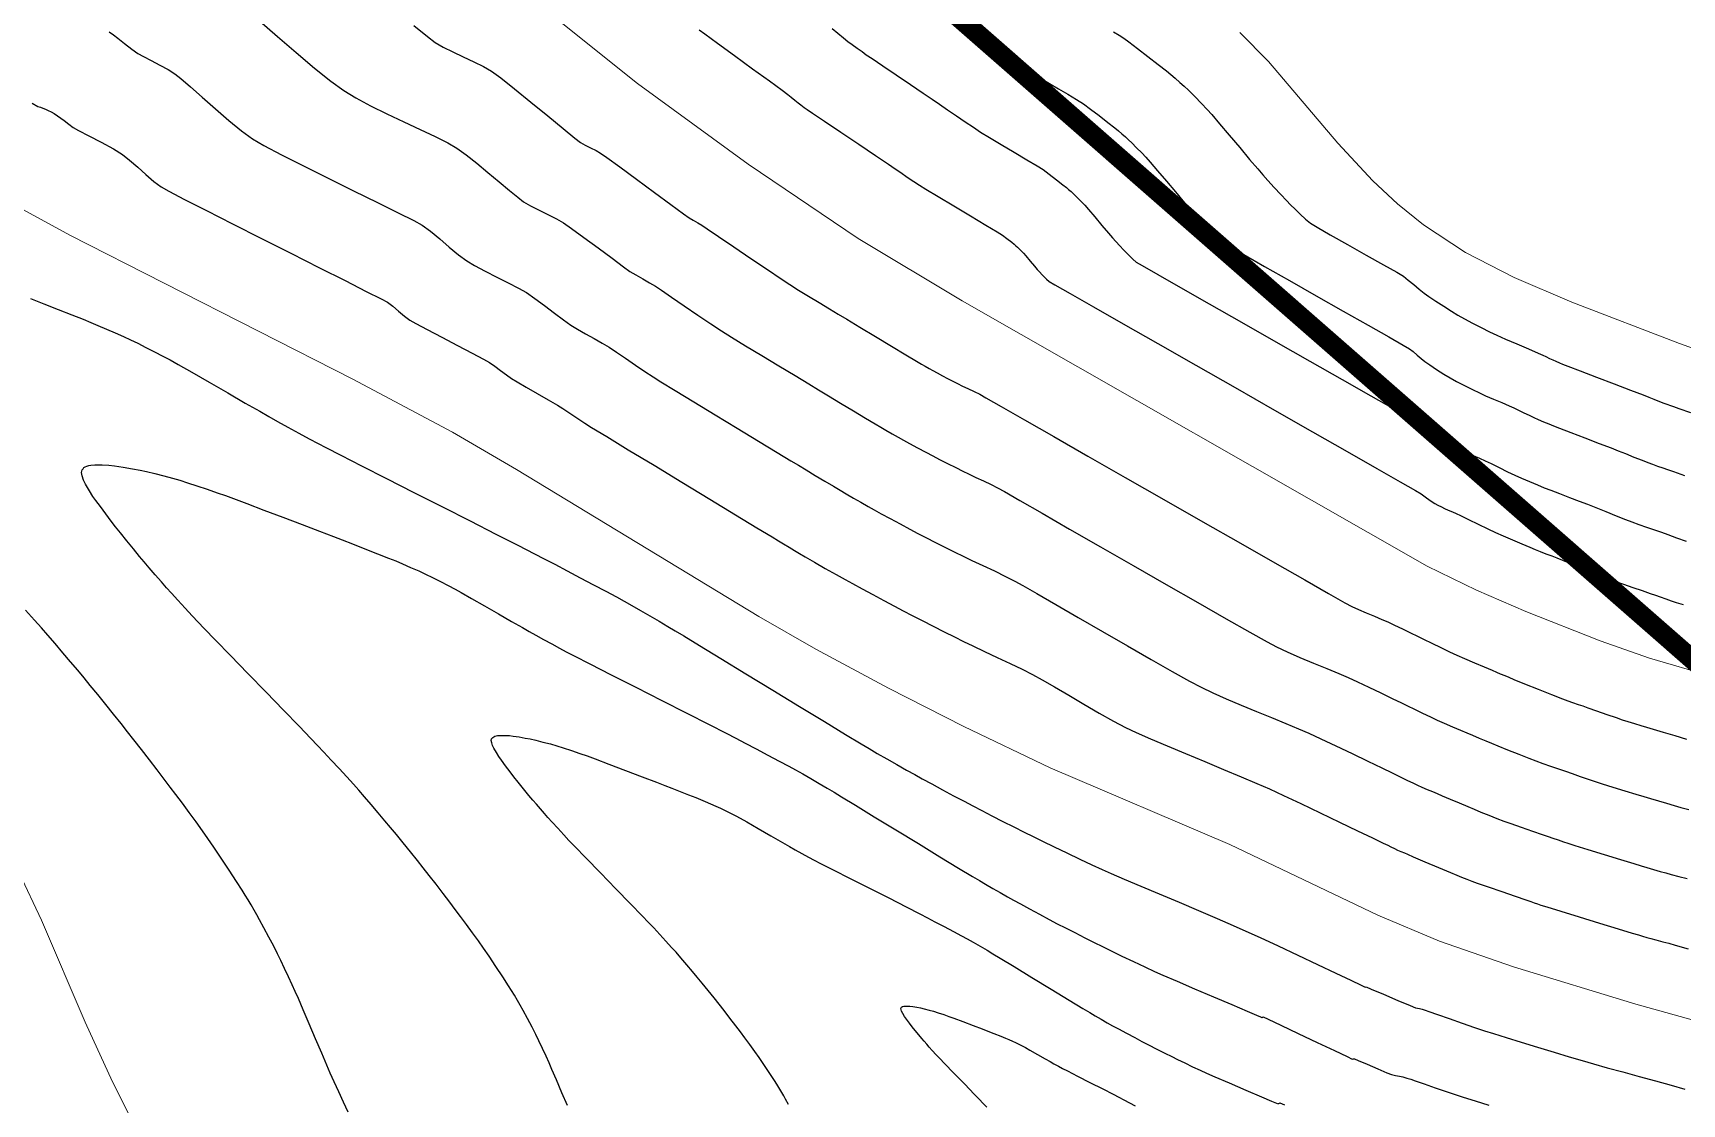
# Model space of a CAD drawing. Extents: x 27 to 849, y 0 to 853.
# Drawn here: x 577.4 to 661, y 592.7 to 647 of the extents above; entities that cross this region are included whole.
import ezdxf

# ---------------------------------------------------------------- set-up
doc = ezdxf.new("R2010")
doc.units = 0
doc.header["$LTSCALE"] = 2
for name, color, linetype in [('ARQ - PORTAS E ESQUADRIAS 1-50', 2, 'Continuous'), ('Curva 1 m', 5, 'Continuous'), ('Curva Mestra', 1, 'Continuous')]:
    doc.layers.add(name, color=color, linetype=linetype)

msp = doc.modelspace()

# ---------------------------------------------------------------- linework, layer by layer
at = {"layer": 'ARQ - PORTAS E ESQUADRIAS 1-50', "const_width": 1}
msp.add_lwpolyline([(619.662, 64.962), (532.953, 53.734), (488.222, 57.382), (464.071, 66.688), (452.245, 74.702), (148.786, 382.232), (76.606, 469.903), (65.463, 493.563), (62.139, 582.817), (440.601, 808.535), (802.504, 491.862), (619.662, 64.962)], close=True, dxfattribs=at)
at = {"layer": 'Curva 1 m', "linetype": 'Continuous', "lineweight": -3}
for points, elevation in [([(588.917, 647.594), (589.822, 646.804), (590.778, 645.981), (591.709, 645.198), (592.537, 644.533), (593.185, 644.059), (593.799, 643.69), (594.543, 643.295), (595.367, 642.887), (596.22, 642.481), (597.052, 642.09), (597.811, 641.727), (598.449, 641.405), (598.914, 641.14), (599.379, 640.811), (599.918, 640.388), (600.491, 639.917), (601.057, 639.44), (601.573, 639.004), (602.001, 638.653), (602.297, 638.43), (602.652, 638.222), (603.079, 638.002), (603.529, 637.779), (603.958, 637.562), (604.317, 637.359), (604.721, 637.08), (605.343, 636.627), (606.066, 636.091), (606.774, 635.564), (607.35, 635.137), (607.68, 634.902), (607.976, 634.722), (608.327, 634.522), (608.679, 634.325), (608.977, 634.148), (609.279, 633.948), (609.793, 633.598), (610.436, 633.158), (611.125, 632.688), (611.78, 632.247), (612.318, 631.894), (612.83, 631.573), (613.539, 631.138), (614.365, 630.637), (615.226, 630.116), (616.044, 629.624), (616.737, 629.207), (617.226, 628.912), (617.731, 628.607), (618.351, 628.233), (619.006, 627.839), (619.617, 627.471), (620.104, 627.18), (620.386, 627.012), (620.651, 626.858), (620.962, 626.68), (621.273, 626.503), (621.541, 626.353), (621.846, 626.185), (622.246, 625.969), (622.662, 625.746), (623.015, 625.559), (623.363, 625.379), (623.773, 625.17), (624.186, 624.962), (624.541, 624.785), (624.836, 624.644), (625.202, 624.472), (625.595, 624.288), (625.973, 624.108), (626.291, 623.948), (626.648, 623.748), (627.432, 623.3), (628.561, 622.653), (629.95, 621.855), (631.517, 620.955), (633.178, 620.002), (634.848, 619.044), (636.445, 618.13), (637.885, 617.308), (639.085, 616.628), (639.96, 616.137), (640.428, 615.884), (640.968, 615.632), (641.611, 615.354), (642.298, 615.067), (642.974, 614.789), (643.583, 614.538), (644.067, 614.328), (644.541, 614.11), (645.114, 613.84), (645.719, 613.551), (646.29, 613.277), (646.762, 613.049), (647.067, 612.902), (647.415, 612.733), (647.819, 612.534), (648.223, 612.337), (648.568, 612.174), (648.922, 612.018), (649.341, 611.839), (649.749, 611.667), (650.068, 611.533), (650.357, 611.41), (650.692, 611.266), (651.028, 611.124), (651.318, 611.003), (651.642, 610.871), (652.14, 610.671), (652.701, 610.448), (653.214, 610.245), (653.568, 610.109), (653.913, 609.985), (654.317, 609.846), (654.721, 609.709), (655.068, 609.59), (655.414, 609.468), (655.817, 609.325), (656.22, 609.184), (656.568, 609.066), (656.932, 608.951), (657.469, 608.785), (658.071, 608.601), (658.631, 608.431), (659.041, 608.308), (659.38, 608.206), (659.772, 608.089), (660.183, 607.968), (660.576, 607.854), (660.916, 607.758), (661.324, 607.649)], 43), ([(596.732, 647.356), (597.419, 646.796), (597.807, 646.5), (598.216, 646.261), (598.706, 646.016), (599.237, 645.768), (599.769, 645.52), (600.261, 645.276), (600.672, 645.04), (601.134, 644.704), (601.835, 644.151), (602.668, 643.477), (603.526, 642.774), (604.303, 642.136), (604.89, 641.657), (605.182, 641.428), (605.411, 641.297), (605.686, 641.158), (605.962, 641.021), (606.192, 640.892), (606.513, 640.666), (607.165, 640.191), (608.013, 639.57), (608.922, 638.901), (609.759, 638.285), (610.389, 637.824), (610.676, 637.616), (610.881, 637.494), (611.119, 637.36), (611.325, 637.239), (611.591, 637.061), (612.169, 636.669), (612.946, 636.142), (613.809, 635.556), (614.644, 634.991), (615.339, 634.525), (615.779, 634.234), (616.219, 633.958), (616.733, 633.645), (617.272, 633.32), (617.789, 633.01), (618.233, 632.743), (618.665, 632.483), (619.328, 632.083), (620.118, 631.608), (620.93, 631.12), (621.658, 630.682), (622.199, 630.358), (622.446, 630.21), (622.629, 630.104), (622.839, 629.984), (623.024, 629.88), (623.24, 629.762), (623.516, 629.613), (623.761, 629.483), (624.001, 629.36), (624.279, 629.218), (624.524, 629.096), (624.79, 628.97), (625.116, 628.817), (625.399, 628.678), (625.709, 628.502), (626.49, 628.057), (627.664, 627.386), (629.153, 626.535), (630.879, 625.548), (632.765, 624.47), (634.732, 623.345), (636.703, 622.218), (638.599, 621.135), (640.344, 620.139), (641.859, 619.275), (643.066, 618.589), (643.888, 618.124), (644.247, 617.926), (644.578, 617.772), (644.975, 617.603), (645.388, 617.433), (645.768, 617.276), (646.067, 617.148), (646.415, 616.987), (646.818, 616.795), (647.221, 616.601), (647.567, 616.435), (647.877, 616.283), (648.292, 616.08), (648.751, 615.854), (649.196, 615.639), (649.568, 615.464), (649.962, 615.29), (650.452, 615.08), (650.944, 614.871), (651.347, 614.702), (651.568, 614.609), (651.767, 614.524), (651.993, 614.428), (652.193, 614.344), (652.459, 614.237), (653.001, 614.021), (653.681, 613.75), (654.364, 613.478), (654.913, 613.261), (655.193, 613.151), (655.431, 613.067), (655.704, 612.974), (655.943, 612.892), (656.196, 612.803), (656.639, 612.647), (657.155, 612.466), (657.628, 612.301), (657.943, 612.193), (658.228, 612.103), (658.56, 612.001), (658.893, 611.9), (659.18, 611.814), (659.502, 611.718), (660.01, 611.567), (660.606, 611.39), (661.194, 611.219)], 44), ([(581.301, 647.035), (581.526, 646.882), (581.746, 646.713), (582.08, 646.448), (582.444, 646.165), (582.757, 645.942), (583.039, 645.779), (583.431, 645.575), (583.869, 645.35), (584.29, 645.123), (584.632, 644.915), (584.937, 644.671), (585.418, 644.253), (586.019, 643.719), (586.687, 643.13), (587.37, 642.544), (588.013, 642.02), (588.563, 641.619), (589.134, 641.285), (590.03, 640.811), (591.151, 640.242), (592.401, 639.62), (593.681, 638.989), (594.894, 638.392), (595.943, 637.873), (596.729, 637.474), (597.156, 637.239), (597.576, 636.932), (598.044, 636.545), (598.526, 636.131), (598.993, 635.742), (599.411, 635.433), (599.815, 635.195), (600.343, 634.916), (600.932, 634.618), (601.52, 634.322), (602.044, 634.051), (602.441, 633.825), (602.866, 633.536), (603.356, 633.174), (603.857, 632.792), (604.317, 632.445), (604.683, 632.187), (605.029, 631.974), (605.438, 631.739), (605.869, 631.498), (606.28, 631.265), (606.629, 631.057), (606.998, 630.815), (607.459, 630.501), (607.959, 630.158), (608.442, 629.828), (608.857, 629.554), (609.249, 629.31), (609.964, 628.873), (610.909, 628.298), (611.99, 627.641), (613.117, 626.958), (614.195, 626.305), (615.133, 625.737), (615.839, 625.311), (616.219, 625.081), (616.609, 624.845), (617.07, 624.566), (617.547, 624.279), (617.984, 624.017), (618.325, 623.814), (618.637, 623.633), (619, 623.425), (619.38, 623.208), (619.744, 623.002), (620.058, 622.825), (620.41, 622.632), (620.867, 622.384), (621.369, 622.114), (621.857, 621.853), (622.27, 621.635), (622.677, 621.424), (623.155, 621.179), (623.659, 620.924), (624.142, 620.681), (624.558, 620.474), (625.001, 620.262), (625.55, 620.005), (626.14, 619.729), (626.706, 619.458), (627.184, 619.219), (627.577, 619), (628.292, 618.589), (629.255, 618.032), (630.391, 617.373), (631.623, 616.659), (632.878, 615.935), (634.079, 615.246), (635.151, 614.637), (636.019, 614.154), (636.608, 613.843), (637.199, 613.563), (637.888, 613.258), (638.638, 612.939), (639.414, 612.617), (640.181, 612.302), (640.903, 612.005), (641.543, 611.737), (642.067, 611.509), (642.683, 611.225), (643.442, 610.869), (644.262, 610.478), (645.065, 610.094), (645.77, 609.754), (646.297, 609.5), (646.567, 609.37), (646.799, 609.256), (647.069, 609.124), (647.338, 608.993), (647.568, 608.884), (647.798, 608.783), (648.067, 608.668), (648.336, 608.554), (648.568, 608.457), (648.827, 608.346), (649.229, 608.175), (649.688, 607.98), (650.121, 607.797), (650.443, 607.662), (650.788, 607.521), (651.191, 607.359), (651.594, 607.199), (651.943, 607.066), (652.306, 606.936), (652.832, 606.754), (653.402, 606.559), (653.895, 606.39), (654.193, 606.288), (654.424, 606.206), (654.692, 606.111), (654.961, 606.017), (655.193, 605.938), (655.538, 605.831), (656.2, 605.627), (657.024, 605.374), (657.853, 605.121), (658.531, 604.914), (658.903, 604.801), (659.191, 604.715), (659.527, 604.615), (659.863, 604.517), (660.153, 604.434), (660.425, 604.362), (660.802, 604.264), (661.226, 604.155)], 42), ([(611.193, 647.144), (611.478, 646.932), (612.118, 646.463), (612.971, 645.841), (613.896, 645.167), (614.75, 644.545), (615.391, 644.078), (615.677, 643.868), (615.848, 643.729), (616.04, 643.568), (616.198, 643.44), (616.344, 643.331), (616.514, 643.21), (616.663, 643.105), (616.932, 642.922), (617.544, 642.509), (618.366, 641.955), (619.267, 641.347), (620.114, 640.776), (620.775, 640.33), (621.118, 640.099), (621.4, 639.905), (621.728, 639.679), (622.057, 639.455), (622.342, 639.266), (622.672, 639.064), (623.294, 638.69), (624.088, 638.215), (624.932, 637.71), (625.706, 637.247), (626.287, 636.898), (626.555, 636.733), (626.775, 636.57), (627.018, 636.381), (627.149, 636.276), (627.234, 636.202), (627.318, 636.126), (627.447, 635.999), (627.611, 635.833), (627.739, 635.684), (627.955, 635.427), (628.175, 635.166), (628.313, 635.005), (628.431, 634.875), (628.567, 634.729), (628.666, 634.625), (628.788, 634.504), (628.916, 634.392), (629.203, 634.226), (629.979, 633.782), (631.162, 633.106), (632.672, 632.245), (634.425, 631.246), (636.342, 630.153), (638.34, 629.014), (640.338, 627.876), (642.254, 626.783), (644.008, 625.784), (645.517, 624.923), (646.701, 624.248), (647.477, 623.805), (647.764, 623.639), (647.896, 623.534), (648.027, 623.426), (648.144, 623.345), (648.308, 623.237), (648.455, 623.146), (648.605, 623.064), (648.786, 622.972), (648.947, 622.893), (649.123, 622.816), (649.34, 622.724), (649.53, 622.642), (649.747, 622.537), (650.149, 622.339), (650.643, 622.096), (651.136, 621.858), (651.531, 621.671), (651.914, 621.501), (652.38, 621.3), (652.854, 621.098), (653.263, 620.927), (653.531, 620.816), (653.783, 620.717), (654.077, 620.605), (654.372, 620.493), (654.625, 620.396), (654.911, 620.282), (655.414, 620.081), (656.035, 619.832), (656.677, 619.575), (657.239, 619.353), (657.625, 619.204), (658.009, 619.065), (658.477, 618.901), (658.952, 618.737), (659.36, 618.597), (659.625, 618.505), (659.867, 618.418), (660.147, 618.316), (660.429, 618.216), (660.672, 618.133), (661.027, 618.026)], 46), ([(617.929, 647.205), (618.217, 646.965), (618.497, 646.731), (618.722, 646.55), (618.935, 646.391), (619.185, 646.21), (619.437, 646.031), (619.654, 645.878), (619.943, 645.681), (620.487, 645.314), (621.174, 644.852), (621.894, 644.366), (622.538, 643.933), (622.995, 643.624), (623.357, 643.376), (623.773, 643.09), (624.215, 642.784), (624.659, 642.481), (625.078, 642.198), (625.444, 641.958), (625.886, 641.685), (626.485, 641.326), (627.15, 640.933), (627.786, 640.556), (628.301, 640.248), (628.604, 640.058), (628.915, 639.832), (629.287, 639.546), (629.614, 639.288), (629.793, 639.144), (629.902, 639.051), (630.024, 638.942), (630.13, 638.845), (630.287, 638.692), (630.516, 638.464), (630.715, 638.258), (630.901, 638.043), (631.221, 637.664), (631.589, 637.227), (631.918, 636.838), (632.12, 636.602), (632.29, 636.414), (632.494, 636.193), (632.688, 635.986), (632.827, 635.842), (632.981, 635.688), (633.16, 635.516), (633.326, 635.375), (633.632, 635.196), (634.413, 634.748), (635.575, 634.084), (637.023, 633.26), (638.66, 632.327), (640.393, 631.341), (642.126, 630.355), (643.764, 629.423), (645.211, 628.599), (646.373, 627.936), (647.156, 627.489), (647.462, 627.311), (647.632, 627.179), (647.82, 627.02), (647.988, 626.885), (648.15, 626.772), (648.383, 626.616), (648.632, 626.455), (648.844, 626.325), (649.06, 626.206), (649.324, 626.068), (649.594, 625.932), (649.827, 625.82), (650.078, 625.708), (650.395, 625.574), (650.719, 625.437), (650.994, 625.316), (651.302, 625.168), (651.711, 624.967), (652.137, 624.758), (652.495, 624.588), (652.839, 624.435), (653.242, 624.261), (653.646, 624.091), (653.995, 623.947), (654.321, 623.819), (654.771, 623.646), (655.277, 623.454), (655.769, 623.267), (656.181, 623.108), (656.601, 622.942), (657.11, 622.737), (657.636, 622.527), (658.101, 622.341), (658.431, 622.213), (658.777, 622.089), (659.18, 621.948), (659.584, 621.81), (659.931, 621.689), (660.255, 621.573), (660.699, 621.413), (661.19, 621.236)], 47), ([(624.872, 647.149), (625.233, 646.903), (625.763, 646.54), (626.393, 646.108), (627.055, 645.655), (627.68, 645.23), (628.2, 644.879), (628.546, 644.65), (628.929, 644.415), (629.383, 644.149), (629.856, 643.873), (630.296, 643.611), (630.652, 643.384), (631.014, 643.123), (631.454, 642.789), (631.891, 642.448), (632.245, 642.167), (632.436, 642.013), (632.6, 641.873), (632.783, 641.709), (632.942, 641.563), (633.103, 641.408), (633.346, 641.168), (633.606, 640.906), (633.82, 640.683), (634.034, 640.436), (634.404, 640), (634.854, 639.466), (635.308, 638.926), (635.691, 638.474), (635.927, 638.199), (636.181, 637.917), (636.488, 637.586), (636.779, 637.276), (636.987, 637.06), (637.155, 636.891), (637.352, 636.697), (637.554, 636.51), (637.736, 636.359), (638.047, 636.174), (638.778, 635.753), (639.826, 635.156), (641.083, 634.441), (642.446, 633.668), (643.809, 632.895), (645.067, 632.181), (646.115, 631.585), (646.848, 631.166), (647.16, 630.983), (647.347, 630.842), (647.556, 630.666), (647.765, 630.489), (647.949, 630.344), (648.192, 630.174), (648.541, 629.941), (648.914, 629.699), (649.233, 629.503), (649.556, 629.325), (649.953, 629.118), (650.358, 628.915), (650.708, 628.746), (651.017, 628.607), (651.418, 628.434), (651.84, 628.255), (652.21, 628.098), (652.457, 627.991), (652.69, 627.88), (652.96, 627.747), (653.228, 627.614), (653.458, 627.505), (653.688, 627.403), (653.956, 627.287), (654.226, 627.174), (654.458, 627.078), (654.766, 626.958), (655.339, 626.738), (656.049, 626.466), (656.769, 626.191), (657.375, 625.959), (657.738, 625.819), (658.104, 625.674), (658.539, 625.499), (658.949, 625.336), (659.238, 625.223), (659.469, 625.14), (659.737, 625.046), (660.007, 624.954), (660.238, 624.873), (660.54, 624.766), (661.098, 624.566)], 48), ([(632.177, 647.029), (632.461, 646.861), (632.701, 646.709), (632.958, 646.52), (633.397, 646.187), (633.922, 645.784), (634.441, 645.382), (634.858, 645.057), (635.08, 644.881), (635.298, 644.694), (635.542, 644.476), (635.754, 644.282), (635.968, 644.074), (636.293, 643.755), (636.64, 643.405), (636.924, 643.108), (637.155, 642.844), (637.548, 642.382), (638.04, 641.798), (638.568, 641.171), (639.068, 640.576), (639.478, 640.092), (639.734, 639.796), (639.997, 639.504), (640.316, 639.157), (640.644, 638.804), (640.937, 638.494), (641.147, 638.277), (641.371, 638.053), (641.634, 637.794), (641.903, 637.544), (642.146, 637.343), (642.483, 637.137), (643.155, 636.752), (644.029, 636.259), (644.97, 635.731), (645.845, 635.239), (646.519, 634.857), (646.858, 634.655), (647.107, 634.466), (647.386, 634.232), (647.665, 633.997), (647.91, 633.802), (648.155, 633.631), (648.503, 633.395), (648.9, 633.134), (649.291, 632.883), (649.622, 632.682), (649.956, 632.496), (650.364, 632.281), (650.802, 632.057), (651.224, 631.847), (651.588, 631.672), (652.022, 631.476), (652.6, 631.227), (653.195, 630.974), (653.678, 630.769), (653.921, 630.665), (654.081, 630.588), (654.263, 630.498), (654.421, 630.422), (654.58, 630.352), (654.761, 630.275), (654.921, 630.209), (655.195, 630.103), (655.812, 629.866), (656.636, 629.55), (657.532, 629.207), (658.364, 628.888), (658.997, 628.645), (659.295, 628.53), (659.549, 628.429), (659.836, 628.314), (660.045, 628.232), (660.204, 628.175), (660.386, 628.113), (660.545, 628.058), (660.81, 627.963), (661.405, 627.752)], 49), ([(577.41, 643.42), (577.693, 643.258), (577.819, 643.213), (577.945, 643.17), (578.077, 643.115), (578.214, 643.054), (578.357, 642.979), (578.513, 642.891), (578.682, 642.784), (578.86, 642.665), (579.021, 642.539), (579.259, 642.352), (579.475, 642.194), (579.747, 642.046), (580.268, 641.775), (580.902, 641.441), (581.516, 641.105), (581.975, 640.826), (582.34, 640.543), (582.746, 640.188), (583.166, 639.809), (583.572, 639.456), (583.94, 639.178), (584.328, 638.962), (585.12, 638.549), (586.225, 637.983), (587.553, 637.31), (589.011, 636.573), (590.509, 635.818), (591.956, 635.09), (593.259, 634.433), (594.328, 633.892), (595.072, 633.512), (595.398, 633.338), (595.665, 633.139), (595.963, 632.888), (596.26, 632.636), (596.526, 632.435), (596.834, 632.26), (597.412, 631.952), (598.152, 631.565), (598.945, 631.151), (599.684, 630.765), (600.26, 630.461), (600.565, 630.291), (600.829, 630.109), (601.127, 629.884), (601.425, 629.658), (601.686, 629.472), (601.965, 629.304), (602.429, 629.034), (602.986, 628.714), (603.543, 628.395), (604.006, 628.129), (604.282, 627.965), (604.541, 627.795), (604.839, 627.59), (605.137, 627.386), (605.395, 627.214), (605.736, 627.004), (606.505, 626.536), (607.596, 625.872), (608.9, 625.08), (610.311, 624.223), (611.722, 623.367), (613.025, 622.576), (614.112, 621.917), (614.877, 621.453), (615.212, 621.25), (615.455, 621.103), (615.738, 620.932), (616.021, 620.762), (616.265, 620.617), (616.554, 620.449), (617.022, 620.18), (617.576, 619.863), (618.125, 619.551), (618.576, 619.298), (618.955, 619.09), (619.44, 618.826), (619.986, 618.531), (620.546, 618.23), (621.074, 617.948), (621.524, 617.711), (621.968, 617.481), (622.485, 617.215), (623.04, 616.933), (623.597, 616.651), (624.121, 616.388), (624.576, 616.162), (625.055, 615.932), (625.643, 615.656), (626.29, 615.354), (626.944, 615.046), (627.556, 614.751), (628.077, 614.489), (628.558, 614.223), (629.185, 613.859), (629.909, 613.432), (630.68, 612.978), (631.45, 612.531), (632.169, 612.127), (632.789, 611.801), (633.326, 611.549), (634.043, 611.233), (634.892, 610.871), (635.825, 610.479), (636.794, 610.075), (637.751, 609.677), (638.647, 609.302), (639.436, 608.967), (640.068, 608.69), (640.783, 608.361), (641.667, 607.946), (642.64, 607.484), (643.622, 607.014), (644.536, 606.576), (645.301, 606.207), (645.838, 605.948), (646.068, 605.837), (646.227, 605.759), (646.409, 605.67), (646.568, 605.594), (646.726, 605.525), (646.908, 605.448), (647.068, 605.38), (647.36, 605.256), (647.948, 605.007), (648.64, 604.713), (649.244, 604.457), (649.568, 604.321), (649.806, 604.224), (650.078, 604.115), (650.318, 604.023), (650.601, 603.923), (651.156, 603.731), (651.843, 603.494), (652.526, 603.258), (653.063, 603.073), (653.318, 602.986), (653.477, 602.929), (653.658, 602.865), (653.818, 602.811), (654.125, 602.716), (654.828, 602.5), (655.769, 602.211), (656.79, 601.898), (657.735, 601.609), (658.445, 601.392), (658.765, 601.294), (658.963, 601.235), (659.19, 601.168), (659.39, 601.111), (659.647, 601.043), (659.997, 600.953), (660.305, 600.873), (660.616, 600.787), (661.286, 600.601)], 41), ([(577.319, 633.522), (578, 633.257), (578.72, 632.974), (579.405, 632.704), (579.98, 632.476), (580.368, 632.318), (580.735, 632.164), (581.159, 631.982), (581.602, 631.789), (582.023, 631.601), (582.384, 631.434), (582.746, 631.259), (583.166, 631.05), (583.606, 630.826), (584.026, 630.608), (584.385, 630.418), (584.793, 630.189), (585.49, 629.791), (586.365, 629.289), (587.305, 628.748), (588.196, 628.236), (588.927, 627.816), (589.385, 627.556), (589.835, 627.305), (590.358, 627.016), (590.906, 626.715), (591.431, 626.43), (591.885, 626.187), (592.279, 625.984), (593.041, 625.594), (594.092, 625.059), (595.352, 624.417), (596.742, 623.71), (598.182, 622.978), (599.592, 622.261), (600.892, 621.599), (602.004, 621.033), (602.848, 620.602), (603.343, 620.347), (603.871, 620.072), (604.494, 619.745), (605.167, 619.39), (605.84, 619.033), (606.465, 618.7), (606.996, 618.415), (607.383, 618.204), (607.77, 617.986), (608.213, 617.731), (608.685, 617.458), (609.155, 617.183), (609.595, 616.923), (609.978, 616.697), (610.403, 616.44), (611.204, 615.954), (612.286, 615.296), (613.554, 614.525), (614.915, 613.697), (616.273, 612.87), (617.535, 612.103), (618.605, 611.452), (619.39, 610.976), (619.794, 610.733), (620.21, 610.491), (620.693, 610.212), (621.2, 609.923), (621.686, 609.649), (622.105, 609.414), (622.484, 609.206), (622.97, 608.942), (623.516, 608.647), (624.076, 608.346), (624.604, 608.064), (625.054, 607.827), (625.497, 607.597), (626.015, 607.331), (626.569, 607.049), (627.126, 606.767), (627.65, 606.504), (628.105, 606.278), (628.583, 606.044), (629.167, 605.76), (629.809, 605.45), (630.462, 605.139), (631.077, 604.849), (631.606, 604.605), (632.051, 604.41), (632.718, 604.124), (633.552, 603.771), (634.496, 603.372), (635.493, 602.95), (636.488, 602.529), (637.422, 602.13), (638.24, 601.778), (638.885, 601.494), (639.609, 601.163), (640.51, 600.744), (641.504, 600.278), (642.506, 599.804), (643.432, 599.364), (644.199, 599), (644.721, 598.751), (644.914, 598.659), (644.976, 598.66), (645.233, 598.551), (645.847, 598.29), (646.582, 597.978), (647.203, 597.715), (647.476, 597.601), (647.577, 597.581), (647.679, 597.563), (647.808, 597.529), (647.961, 597.485), (648.15, 597.42), (648.589, 597.265), (649.184, 597.057), (649.841, 596.829), (650.464, 596.614), (650.961, 596.448), (651.419, 596.302), (652.062, 596.1), (652.829, 595.863), (653.658, 595.608), (654.489, 595.355), (655.259, 595.123), (655.908, 594.931), (656.482, 594.768), (657.183, 594.573), (657.969, 594.357), (658.798, 594.131), (659.627, 593.905), (660.414, 593.689), (661.116, 593.492)], 39), ([(604.514, 592.653), (604.235, 593.306), (603.96, 593.951), (603.73, 594.489), (603.586, 594.819), (603.433, 595.154), (603.253, 595.541), (603.07, 595.928), (602.909, 596.258), (602.722, 596.621), (602.488, 597.065), (602.268, 597.475), (602.124, 597.737), (601.988, 597.975), (601.83, 598.244), (601.688, 598.477), (601.529, 598.725), (601.241, 599.168), (600.89, 599.702), (600.543, 600.225), (600.265, 600.634), (600.012, 600.991), (599.714, 601.402), (599.399, 601.83), (599.096, 602.238), (598.834, 602.588), (598.558, 602.952), (598.221, 603.392), (597.86, 603.861), (597.512, 604.309), (597.214, 604.689), (596.916, 605.065), (596.566, 605.501), (596.2, 605.954), (595.853, 606.381), (595.56, 606.737), (595.272, 607.083), (594.935, 607.482), (594.581, 607.898), (594.241, 608.294), (593.944, 608.633), (593.676, 608.932), (593.334, 609.308), (592.949, 609.726), (592.554, 610.153), (592.18, 610.554), (591.861, 610.894), (591.52, 611.249), (590.921, 611.869), (590.139, 612.675), (589.249, 613.591), (588.326, 614.54), (587.446, 615.446), (586.683, 616.232), (586.113, 616.821), (585.81, 617.136), (585.507, 617.461), (585.148, 617.85), (584.781, 618.251), (584.453, 618.612), (584.211, 618.882), (583.946, 619.181), (583.64, 619.531), (583.336, 619.882), (583.077, 620.186), (582.843, 620.467), (582.53, 620.847), (582.189, 621.263), (581.871, 621.655), (581.628, 621.961), (581.401, 622.256), (581.129, 622.618), (580.855, 622.987), (580.625, 623.303), (580.482, 623.506), (580.302, 623.794), (580.109, 624.122), (579.997, 624.332), (579.936, 624.551), (579.904, 624.711), (579.917, 624.783), (579.935, 624.852), (579.977, 624.909), (580.023, 624.962), (580.093, 625.002), (580.17, 625.041), (580.268, 625.067), (580.377, 625.091), (580.576, 625.097), (580.953, 625.099), (581.289, 625.089), (581.58, 625.054), (582.016, 624.988), (582.485, 624.91), (582.875, 624.837), (583.194, 624.765), (583.61, 624.663), (584.068, 624.546), (584.511, 624.427), (584.883, 624.321), (585.268, 624.201), (585.749, 624.043), (586.269, 623.867), (586.77, 623.694), (587.194, 623.545), (587.594, 623.397), (588.274, 623.141), (589.142, 622.813), (590.107, 622.447), (591.077, 622.078), (591.961, 621.741), (592.667, 621.471), (593.104, 621.303), (593.625, 621.101), (594.254, 620.855), (594.894, 620.604), (595.446, 620.385), (595.815, 620.236), (596.166, 620.087), (596.574, 619.911), (596.98, 619.732), (597.327, 619.573), (597.673, 619.404), (598.078, 619.201), (598.482, 618.993), (598.827, 618.81), (599.133, 618.639), (599.656, 618.34), (600.312, 617.964), (601.017, 617.558), (601.685, 617.174), (602.234, 616.859), (602.577, 616.664), (602.915, 616.476), (603.307, 616.259), (603.718, 616.034), (604.112, 615.82), (604.452, 615.637), (604.853, 615.431), (605.646, 615.026), (606.724, 614.477), (607.976, 613.84), (609.294, 613.17), (610.569, 612.522), (611.692, 611.95), (612.554, 611.51), (613.046, 611.258), (613.515, 611.012), (614.075, 610.718), (614.668, 610.405), (615.237, 610.103), (615.725, 609.841), (616.075, 609.65), (616.43, 609.45), (616.838, 609.215), (617.265, 608.966), (617.672, 608.727), (618.022, 608.52), (618.395, 608.294), (619.106, 607.863), (620.058, 607.284), (621.153, 606.617), (622.295, 605.922), (623.386, 605.258), (624.33, 604.685), (625.028, 604.261), (625.384, 604.047), (625.696, 603.865), (626.058, 603.656), (626.438, 603.44), (626.803, 603.234), (627.117, 603.058), (627.469, 602.865), (627.926, 602.617), (628.428, 602.346), (628.916, 602.085), (629.329, 601.867), (629.736, 601.657), (630.214, 601.412), (630.718, 601.156), (631.201, 600.913), (631.617, 600.706), (632.058, 600.49), (632.603, 600.226), (633.19, 599.944), (633.758, 599.675), (634.243, 599.451), (634.68, 599.259), (635.394, 598.952), (636.28, 598.572), (637.236, 598.164), (638.16, 597.771), (638.947, 597.437), (639.41, 597.241), (639.625, 597.15), (639.693, 597.121), (639.702, 597.117), (639.709, 597.121), (639.74, 597.14), (639.761, 597.152), (640.01, 597.034), (640.652, 596.729), (641.53, 596.311), (642.486, 595.856), (643.364, 595.438), (644.008, 595.132), (644.261, 595.013), (644.322, 595.014), (644.383, 595.016), (644.572, 594.935), (645.018, 594.744), (645.556, 594.514), (646.024, 594.316), (646.258, 594.221), (646.461, 594.181), (646.666, 594.145), (646.827, 594.104), (647.041, 594.045), (647.229, 593.99), (647.462, 593.911), (647.912, 593.753), (648.47, 593.558), (649.028, 593.364), (649.479, 593.212), (649.894, 593.08), (650.489, 592.894), (651.188, 592.679)], 38), ([(593.406, 592.318), (593.171, 592.823), (592.929, 593.352), (592.699, 593.859), (592.503, 594.296), (592.327, 594.702), (592.067, 595.308), (591.758, 596.032), (591.435, 596.79), (591.133, 597.498), (590.886, 598.072), (590.73, 598.429), (590.571, 598.778), (590.385, 599.182), (590.188, 599.603), (589.996, 600.004), (589.828, 600.348), (589.636, 600.721), (589.393, 601.184), (589.141, 601.656), (588.923, 602.061), (588.781, 602.32), (588.65, 602.55), (588.495, 602.816), (588.337, 603.081), (588.199, 603.307), (588.037, 603.561), (587.745, 604.01), (587.374, 604.577), (586.977, 605.18), (586.602, 605.742), (586.303, 606.182), (586.027, 606.573), (585.704, 607.019), (585.358, 607.492), (585.009, 607.964), (584.681, 608.406), (584.394, 608.788), (584.095, 609.184), (583.733, 609.657), (583.337, 610.172), (582.936, 610.69), (582.559, 611.175), (582.234, 611.59), (581.909, 612), (581.53, 612.473), (581.126, 612.975), (580.723, 613.473), (580.348, 613.933), (580.029, 614.32), (579.714, 614.698), (579.35, 615.131), (578.96, 615.591), (578.568, 616.05), (578.199, 616.478), (577.875, 616.848), (577.517, 617.246), (577.06, 617.747)], 39), ([(615.71, 592.706), (615.563, 592.98), (615.468, 593.154), (615.377, 593.313), (615.271, 593.492), (615.176, 593.648), (615.029, 593.877), (614.764, 594.283), (614.469, 594.73), (614.228, 595.085), (614.012, 595.39), (613.756, 595.74), (613.497, 596.089), (613.274, 596.389), (613.037, 596.701), (612.745, 597.08), (612.448, 597.464), (612.194, 597.789), (611.939, 598.109), (611.64, 598.482), (611.342, 598.849), (611.091, 599.154), (610.845, 599.449), (610.557, 599.79), (610.267, 600.129), (610.014, 600.418), (609.793, 600.664), (609.507, 600.978), (609.192, 601.319), (608.886, 601.648), (608.626, 601.925), (608.299, 602.265), (607.712, 602.87), (606.971, 603.634), (606.182, 604.446), (605.451, 605.198), (604.886, 605.781), (604.591, 606.087), (604.332, 606.366), (604.027, 606.698), (603.737, 607.015), (603.525, 607.251), (603.349, 607.45), (603.145, 607.683), (602.942, 607.918), (602.769, 608.12), (602.564, 608.366), (602.291, 608.699), (602.015, 609.038), (601.803, 609.303), (601.608, 609.558), (601.378, 609.867), (601.169, 610.151), (601.039, 610.334), (600.918, 610.528), (600.788, 610.751), (600.716, 610.884), (600.677, 611.026), (600.654, 611.137), (600.675, 611.231), (600.733, 611.304), (600.781, 611.331), (600.831, 611.357), (600.898, 611.374), (600.969, 611.39), (601.098, 611.393), (601.352, 611.395), (601.577, 611.389), (601.771, 611.365), (602.062, 611.322), (602.374, 611.27), (602.635, 611.221), (602.912, 611.157), (603.276, 611.066), (603.655, 610.967), (603.973, 610.877), (604.306, 610.773), (604.723, 610.634), (605.151, 610.487), (605.514, 610.359), (605.914, 610.211), (606.609, 609.949), (607.456, 609.627), (608.308, 609.303), (609.023, 609.03), (609.454, 608.865), (609.801, 608.73), (610.22, 608.566), (610.647, 608.399), (611.015, 608.253), (611.261, 608.153), (611.495, 608.055), (611.767, 607.937), (612.038, 607.817), (612.269, 607.711), (612.5, 607.599), (612.77, 607.463), (613.039, 607.325), (613.269, 607.203), (613.599, 607.018), (614.168, 606.692), (614.822, 606.315), (615.407, 605.978), (615.769, 605.772), (616.057, 605.612), (616.393, 605.427), (616.729, 605.243), (617.019, 605.088), (617.34, 604.923), (617.98, 604.596), (618.837, 604.16), (619.807, 603.667), (620.787, 603.169), (621.672, 602.718), (622.361, 602.367), (622.748, 602.168), (623.132, 601.967), (623.592, 601.725), (624.062, 601.476), (624.476, 601.255), (624.768, 601.096), (625.07, 600.925), (625.419, 600.723), (625.767, 600.519), (626.066, 600.343), (626.43, 600.123), (627.136, 599.694), (628.046, 599.14), (629.022, 598.546), (629.928, 597.995), (630.624, 597.572), (630.974, 597.361), (631.24, 597.206), (631.55, 597.028), (631.861, 596.852), (632.129, 596.701), (632.435, 596.534), (632.835, 596.318), (633.25, 596.095), (633.604, 595.908), (633.951, 595.728), (634.362, 595.519), (634.774, 595.31), (635.129, 595.133), (635.423, 594.99), (635.787, 594.813), (636.178, 594.625), (636.556, 594.446), (636.88, 594.297), (637.313, 594.108), (638.031, 593.799), (638.873, 593.439), (639.677, 593.097), (640.183, 592.882), (640.428, 592.779), (640.508, 592.746), (640.519, 592.741), (640.523, 592.743), (640.54, 592.753), (640.575, 592.775), (640.607, 592.793), (640.83, 592.688)], 37), ([(625.752, 592.568), (625.557, 592.779), (625.39, 592.957), (625.122, 593.235), (624.64, 593.731), (624.091, 594.296), (623.62, 594.782), (623.372, 595.038), (623.193, 595.231), (622.991, 595.452), (622.839, 595.62), (622.718, 595.757), (622.581, 595.915), (622.462, 596.055), (622.316, 596.23), (622.128, 596.459), (621.978, 596.646), (621.843, 596.824), (621.692, 597.027), (621.596, 597.161), (621.501, 597.32), (621.435, 597.436), (621.417, 597.502), (621.404, 597.563), (621.443, 597.646), (621.492, 597.673), (621.562, 597.689), (621.687, 597.691), (621.866, 597.689), (622.004, 597.671), (622.211, 597.638), (622.394, 597.605), (622.59, 597.559), (622.843, 597.494), (623.064, 597.433), (623.296, 597.359), (623.583, 597.262), (623.834, 597.174), (624.094, 597.077), (624.546, 596.906), (625.065, 596.709), (625.526, 596.533), (625.804, 596.427), (626.115, 596.306), (626.467, 596.168), (626.707, 596.071), (626.869, 596.003), (627.052, 595.923), (627.211, 595.85), (627.371, 595.772), (627.553, 595.679), (627.712, 595.596), (627.939, 595.467), (628.324, 595.246), (628.715, 595.021), (628.962, 594.88), (629.16, 594.77), (629.387, 594.646), (629.587, 594.538), (629.838, 594.409), (630.344, 594.152), (630.98, 593.828), (631.626, 593.5), (632.157, 593.229), (632.451, 593.078), (632.698, 592.949), (632.992, 592.794), (633.267, 592.647)], 36)]:
    msp.add_lwpolyline(points, dxfattribs=dict(at, elevation=elevation))
at = {"layer": 'Curva Mestra', "lineweight": 0}
for points, elevation in [([(602.43, 648.941), (608.068, 644.426), (613.673, 640.331), (619.241, 636.574), (624.506, 633.408), (648.066, 619.967), (650.568, 618.754), (653.068, 617.685), (656.818, 616.194), (659.318, 615.321), (662.443, 614.404)], 45), ([(638.566, 647), (640.029, 645.533), (643.541, 641.393), (645.308, 639.494), (646.556, 638.327), (647.871, 637.261), (650.011, 635.861), (652.469, 634.598), (655.385, 633.339), (660.852, 631.242), (666.089, 629.382)], 50), ([(576.193, 638.447), (579.318, 636.737), (593.64, 629.437), (598.69, 626.758), (601.934, 624.874), (614.205, 617.419), (617.093, 615.771), (620.779, 613.787), (624.593, 611.851), (628.969, 609.759), (638.068, 605.87), (645.568, 602.304), (648.693, 600.98), (652.443, 599.683), (658.626, 597.788), (665.854, 595.782)], 40), ([(630.623, 534.549), (620.42, 542.653), (618.087, 544.651), (614.375, 547.988), (610.655, 551.449), (607.622, 554.379), (604.572, 557.565), (601.389, 561.315), (593.099, 572.065), (591.649, 574.073), (590.281, 576.134), (589.478, 577.479), (588.454, 579.424), (584.952, 586.94), (581.475, 593.859), (580.091, 596.873), (577.874, 602.039), (576.746, 604.437)], 40)]:
    msp.add_lwpolyline(points, dxfattribs=dict(at, elevation=elevation)).dxf.unprotected_set("ltscale", 0)

doc.saveas('drawing.dxf')
